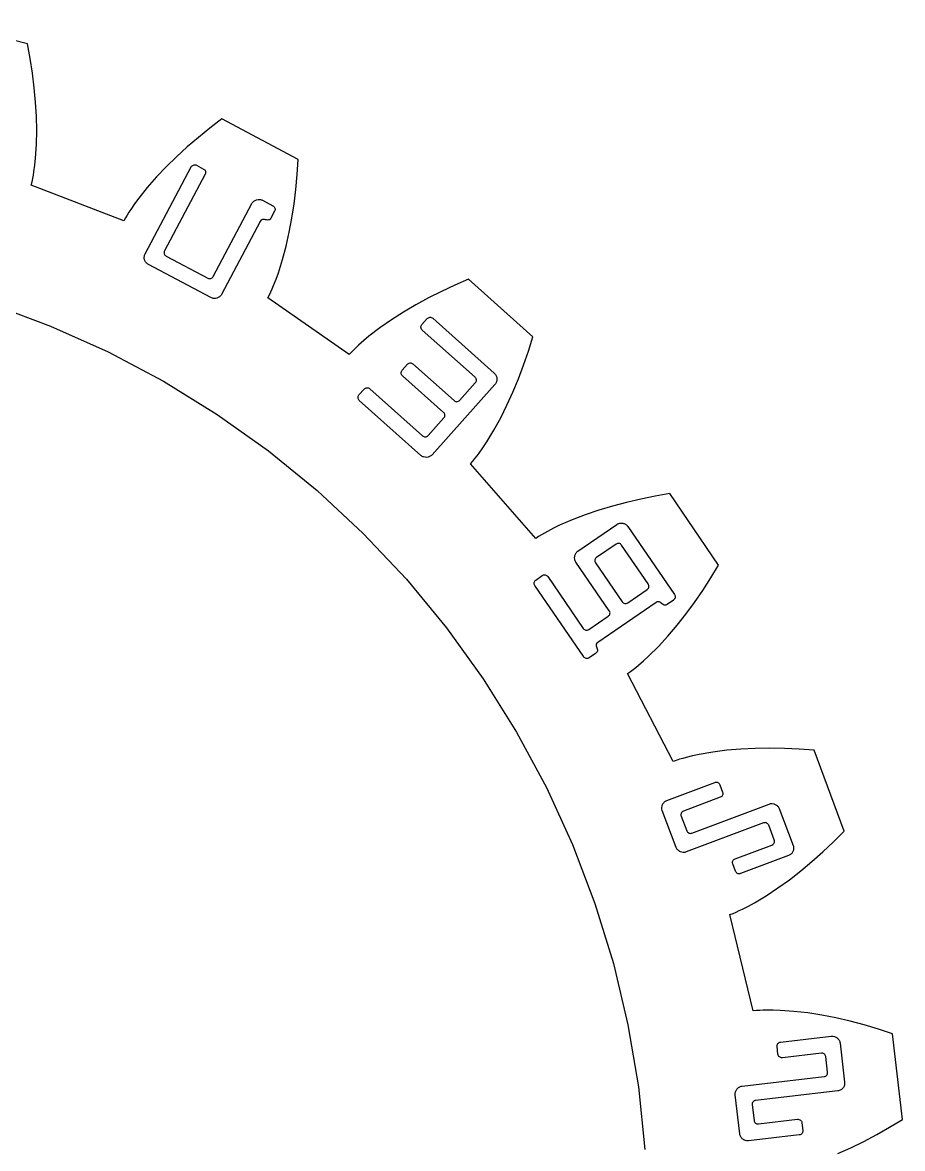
# Model space of a CAD drawing. Extents: x 6 to 255, y 30 to 363.
# Drawn here: x 224.91 to 254.96, y 240.15 to 278.62 of the extents above; entities that cross this region are included whole.
import ezdxf

# ---------------------------------------------------------------- set-up
doc = ezdxf.new("R2010")
doc.units = 0
doc.layers.add('Cut', color=7, linetype='CONTINUOUS')
doc.layers.add('Engrave', color=7, linetype='CONTINUOUS')

msp = doc.modelspace()

# ---------------------------------------------------------------- linework, layer by layer
at = {"layer": 'Cut', "color": 7}
for p, q in [((225.082018, 277.892377), (222.220787, 278.618433)), ((225.173502, 277.388882), (225.082018, 277.892377)), ((225.250362, 276.889014), (225.173502, 277.388882)), ((225.310864, 276.392325), (225.250362, 276.889014)), ((225.356082, 275.899707), (225.310864, 276.392325)), ((225.384154, 275.411591), (225.356082, 275.899707)), ((225.394661, 274.928438), (225.384154, 275.411591)), ((231.715716, 275.323653), (231.309037, 275.01332)), ((234.320002, 273.933527), (231.715716, 275.323653)), ((225.385989, 274.450742), (225.394661, 274.928438)), ((230.915934, 274.695304), (230.536395, 274.369151)), ((231.309037, 275.01332), (230.915934, 274.695304)), ((225.355616, 273.979379), (225.385989, 274.450742)), ((230.536395, 274.369151), (230.17134, 274.035292)), ((225.331186, 273.746837), (225.355616, 273.979379)), ((230.17134, 274.035292), (229.82167, 273.693302)), ((234.288227, 273.42328), (234.320002, 273.933527)), ((225.281867, 273.402047), (225.30042, 273.516546)), ((225.30042, 273.516546), (225.331186, 273.746837)), ((229.82167, 273.693302), (229.488727, 273.343175)), ((225.211293, 273.064538), (225.237539, 273.175893)), ((225.237539, 273.175893), (225.261065, 273.288555)), ((225.261065, 273.288555), (225.281867, 273.402047)), ((229.488727, 273.343175), (229.173424, 272.984004)), ((234.242989, 272.919336), (234.288227, 273.42328)), ((228.368825, 271.841778), (225.211293, 273.064538)), ((229.173424, 272.984004), (228.878479, 272.61532)), ((234.183279, 272.422641), (234.242989, 272.919336)), ((228.739584, 272.427182), (228.607455, 272.235779)), ((228.878479, 272.61532), (228.739584, 272.427182)), ((234.109089, 271.933626), (234.183279, 272.422641)), ((228.48283, 272.041257), (228.42412, 271.942216)), ((228.54401, 272.139023), (228.48283, 272.041257)), ((228.607455, 272.235779), (228.54401, 272.139023)), ((228.42412, 271.942216), (228.368825, 271.841778)), ((234.019534, 271.452764), (234.109089, 271.933626)), ((233.914191, 270.98138), (234.019534, 271.452764)), ((233.791148, 270.519502), (233.914191, 270.98138)), ((233.649022, 270.069416), (233.791148, 270.519502)), ((233.569952, 269.849163), (233.649022, 270.069416)), ((233.484943, 269.633025), (233.569952, 269.849163)), ((239.6769, 269.648622), (239.219102, 269.434199)), ((240.146006, 269.853094), (239.6769, 269.648622)), ((242.341696, 267.880337), (240.146006, 269.853094)), ((233.290019, 269.215685), (233.342434, 269.31793)), ((233.342434, 269.31793), (233.392142, 269.421481)), ((233.392142, 269.421481), (233.439143, 269.526337)), ((233.439143, 269.526337), (233.484943, 269.633025)), ((239.219102, 269.434199), (238.772615, 269.208015)), ((223.858024, 268.999123), (225.871053, 268.248643)), ((236.063491, 267.27321), (233.290019, 269.215685)), ((238.337889, 268.971427), (237.916735, 268.723077)), ((238.772615, 269.208015), (238.337889, 268.971427)), ((237.916735, 268.723077), (237.509602, 268.462511)), ((225.871053, 268.248643), (227.831156, 267.367889)), ((237.117852, 268.18928), (236.743289, 267.902026)), ((237.509602, 268.462511), (237.117852, 268.18928)), ((236.563156, 267.752717), (236.389107, 267.598554)), ((236.743289, 267.902026), (236.563156, 267.752717)), ((242.188398, 267.39176), (242.341696, 267.880337)), ((227.831156, 267.367889), (229.729299, 266.36092)), ((236.1413, 267.356864), (236.063491, 267.27321)), ((236.221816, 267.439212), (236.1413, 267.356864)), ((236.304507, 267.519844), (236.221816, 267.439212)), ((236.389107, 267.598554), (236.304507, 267.519844)), ((242.023744, 266.9136), (242.188398, 267.39176)), ((241.847434, 266.445391), (242.023744, 266.9136)), ((229.729299, 266.36092), (231.55732, 265.232256)), ((241.658446, 265.988488), (241.847434, 266.445391)), ((241.456123, 265.543381), (241.658446, 265.988488)), ((241.240756, 265.110464), (241.456123, 265.543381)), ((231.55732, 265.232256), (233.307985, 263.985989)), ((241.010904, 264.691575), (241.240756, 265.110464)), ((240.765359, 264.288498), (241.010904, 264.691575)), ((240.6359, 264.093639), (240.765359, 264.288498)), ((233.307985, 263.985989), (234.973159, 262.627977)), ((240.432038, 263.811814), (240.501125, 263.904013)), ((240.501125, 263.904013), (240.6359, 264.093639)), ((240.212199, 263.545454), (240.28772, 263.631797)), ((242.440114, 260.995456), (240.212199, 263.545454)), ((240.28772, 263.631797), (240.36089, 263.720358)), ((240.36089, 263.720358), (240.432038, 263.811814)), ((234.973159, 262.627977), (236.546058, 261.164123)), ((246.021061, 262.338595), (245.533418, 262.226393)), ((246.517322, 262.437714), (246.021061, 262.338595)), ((247.021699, 262.523576), (246.517322, 262.437714)), ((248.681884, 260.082603), (247.021699, 262.523576)), ((244.587056, 261.959952), (244.129258, 261.804876)), ((245.05527, 262.100278), (244.587056, 261.959952)), ((245.533418, 262.226393), (245.05527, 262.100278)), ((243.683213, 261.632962), (243.250746, 261.443878)), ((244.129258, 261.804876), (243.683213, 261.632962)), ((242.733183, 261.177441), (242.633714, 261.119084)), ((242.834561, 261.233877), (242.733183, 261.177441)), ((243.040482, 261.341552), (242.834561, 261.233877)), ((243.250746, 261.443878), (243.040482, 261.341552)), ((236.546058, 261.164123), (238.019863, 259.600284)), ((242.535917, 261.058835), (242.440114, 260.995456)), ((242.633714, 261.119084), (242.535917, 261.058835)), ((248.416356, 259.64516), (248.681884, 260.082603)), ((248.14186, 259.219935), (248.416356, 259.64516)), ((238.019863, 259.600284), (239.387821, 257.943723)), ((247.85827, 258.807829), (248.14186, 259.219935)), ((247.565598, 258.409297), (247.85827, 258.807829)), ((247.262954, 258.025244), (247.565598, 258.409297)), ((239.387821, 257.943723), (240.644957, 256.201209)), ((246.949926, 257.656559), (247.262954, 258.025244)), ((246.626938, 257.305058), (246.949926, 257.656559)), ((246.119339, 256.81414), (246.291722, 256.972109)), ((246.291722, 256.972109), (246.626938, 257.305058)), ((245.762911, 256.517423), (245.853762, 256.588863)), ((245.853762, 256.588863), (245.943411, 256.662135)), ((245.943411, 256.662135), (246.119339, 256.81414)), ((240.644957, 256.201209), (241.785372, 254.379968)), ((245.576789, 256.383015), (245.670538, 256.449053)), ((247.129327, 253.373859), (245.576789, 256.383015)), ((245.670538, 256.449053), (245.762911, 256.517423)), ((241.785372, 254.379968), (242.804103, 252.488158)), ((247.569425, 253.51085), (247.457765, 253.480645)), ((247.795235, 253.566391), (247.569425, 253.51085)), ((248.024028, 253.615321), (247.795235, 253.566391)), ((248.489061, 253.695458), (248.024028, 253.615321)), ((248.963147, 253.755271), (248.489061, 253.695458)), ((249.444914, 253.796374), (248.963147, 253.755271)), ((249.933023, 253.820855), (249.444914, 253.796374)), ((250.427446, 253.828476), (249.933023, 253.820855)), ((250.927751, 253.820732), (250.427446, 253.828476)), ((251.433504, 253.798157), (250.927751, 253.820732)), ((251.943345, 253.761165), (251.433504, 253.798157)), ((252.971126, 250.993574), (251.943345, 253.761165)), ((247.23751, 253.412415), (247.129327, 253.373859)), ((247.346949, 253.447696), (247.23751, 253.412415)), ((247.457765, 253.480645), (247.346949, 253.447696)), ((242.804103, 252.488158), (243.69707, 250.533919)), ((252.608789, 250.632589), (252.971126, 250.993574)), ((243.69707, 250.533919), (244.460217, 248.52539)), ((252.241019, 250.285619), (252.608789, 250.632589)), ((251.866919, 249.953138), (252.241019, 250.285619)), ((251.486924, 249.63648), (251.866919, 249.953138)), ((250.709303, 249.052924), (251.10106, 249.335665)), ((251.10106, 249.335665), (251.486924, 249.63648)), ((250.311211, 248.788744), (250.709303, 249.052924)), ((244.460217, 248.52539), (245.090364, 246.471193)), ((249.701024, 248.433515), (249.906342, 248.545818)), ((249.906342, 248.545818), (250.311211, 248.788744)), ((249.071385, 248.14483), (249.178518, 248.186395)), ((249.858953, 244.851589), (249.071385, 248.14483)), ((249.178518, 248.186395), (249.284394, 248.231236)), ((249.284394, 248.231236), (249.389425, 248.278819)), ((249.389425, 248.278819), (249.493961, 248.328143)), ((249.493961, 248.328143), (249.701024, 248.433515)), ((245.090364, 246.471193), (245.584804, 244.379892)), ((249.972966, 244.862811), (249.858953, 244.851589)), ((250.087782, 244.870966), (249.972966, 244.862811)), ((250.203204, 244.876385), (250.087782, 244.870966)), ((250.318519, 244.879101), (250.203204, 244.876385)), ((250.551094, 244.879164), (250.318519, 244.879101)), ((250.784888, 244.871937), (250.551094, 244.879164)), ((251.255811, 244.838508), (250.784888, 244.871937)), ((251.730347, 244.782866), (251.255811, 244.838508)), ((252.20806, 244.70777), (251.730347, 244.782866)), ((252.688013, 244.6145), (252.20806, 244.70777)), ((245.584804, 244.379892), (245.94126, 242.261001)), ((253.169793, 244.50375), (252.688013, 244.6145)), ((253.653833, 244.376663), (253.169793, 244.50375)), ((254.139222, 244.233594), (253.653833, 244.376663)), ((254.62553, 244.075318), (254.139222, 244.233594)), ((254.961192, 241.142162), (254.62553, 244.075318)), ((245.94126, 242.261001), (246.158861, 240.123565)), ((254.082686, 240.629623), (254.523303, 240.878424)), ((254.523303, 240.878424), (254.961192, 241.142162)), ((253.639815, 240.396656), (254.082686, 240.629623)), ((252.748657, 239.98047), (253.195132, 240.179969)), ((253.195132, 240.179969), (253.639815, 240.396656))]:
    msp.add_line(p, q, dxfattribs=at)
at = {"layer": 'Engrave', "color": 5}
for p, q in [((229.097062, 270.716897), (230.670711, 273.68444)), ((230.852358, 273.740195), (231.08976, 273.614307)), ((231.145521, 273.432657), (229.760713, 270.82122)), ((231.422532, 269.939977), (232.744396, 272.432712)), ((233.107687, 272.544234), (233.463793, 272.355395)), ((233.463793, 272.355395), (233.463795, 272.355424)), ((233.519554, 272.173777), (233.393662, 271.936372)), ((233.030373, 271.824837), (231.708512, 269.332102)), ((229.816464, 270.639575), (231.240885, 269.884224)), ((231.345216, 269.220578), (229.208586, 270.353603)), ((238.549897, 268.302992), (238.72893, 268.503382)), ((238.918641, 268.514063), (241.022724, 266.634201)), ((240.364076, 266.501971), (238.560578, 268.113281)), ((238.245205, 266.953662), (239.647925, 265.700421)), ((237.876461, 266.742591), (238.055493, 266.942981)), ((241.022724, 266.634201), (241.022729, 266.634201)), ((239.289862, 265.299641), (237.887139, 266.552879)), ((241.044071, 266.254776), (238.895654, 263.85011)), ((239.83764, 265.711089), (240.374744, 266.312256)), ((236.401469, 265.898329), (236.580502, 266.098719)), ((236.770211, 266.1094), (238.573712, 264.498088)), ((238.516231, 263.828753), (236.412148, 265.708618)), ((238.763426, 264.508759), (239.30053, 265.109924)), ((243.878428, 260.560847), (245.207914, 261.472982)), ((245.581516, 261.403426), (247.177755, 259.076826)), ((245.179463, 260.801774), (244.514716, 260.345707)), ((245.36627, 260.767), (245.366264, 260.766987)), ((246.278407, 259.437511), (245.36627, 260.767)), ((244.948945, 258.525386), (243.808776, 260.187245)), ((244.479942, 260.158905), (245.392077, 258.829416)), ((242.438052, 259.572705), (242.659635, 259.724727)), ((242.846436, 259.689942), (244.062617, 257.917292)), ((244.075526, 256.948509), (242.403278, 259.385899)), ((245.578878, 258.794645), (246.243623, 259.250713)), ((247.142846, 258.890001), (246.921266, 258.737982)), ((247.177755, 259.076826), (247.177631, 259.076802)), ((246.547655, 258.807565), (244.553425, 257.439359)), ((244.249418, 257.882518), (244.914163, 258.338588)), ((244.483908, 257.06576), (244.262327, 256.913738)), ((246.916649, 252.0431), (248.551636, 252.657629)), ((248.724674, 252.579149), (248.819336, 252.327657)), ((248.740914, 252.154614), (247.48323, 251.681904)), ((247.232363, 250.439344), (246.759653, 251.697028)), ((247.766847, 250.927289), (250.407982, 251.919989)), ((250.754062, 251.763002), (251.226772, 250.505315)), ((247.404731, 251.508864), (247.593807, 251.005785)), ((250.219575, 251.275044), (247.578438, 250.282343)), ((250.581689, 250.69349), (250.392612, 251.196566)), ((249.24558, 250.047737), (250.503266, 250.520447)), ((251.226772, 250.505315), (251.226804, 250.50531)), ((251.069771, 250.159235), (249.434783, 249.544706)), ((249.261743, 249.623205), (249.167083, 249.874697)), ((250.796811, 243.787743), (252.531676, 243.990403)), ((250.710123, 243.371799), (250.678947, 243.638703)), ((252.829758, 243.754673), (252.985651, 242.420162)), ((252.193676, 243.409831), (250.859165, 243.253941)), ((252.405081, 242.758167), (252.342724, 243.291975)), ((249.484739, 242.281766), (252.287217, 242.609141)), ((252.985651, 242.420162), (252.985711, 242.420154)), ((249.404923, 240.649123), (249.249027, 241.983636)), ((252.749973, 242.122077), (249.947498, 241.794703)), ((249.829634, 241.645663), (249.891991, 241.111858)), ((250.041034, 240.994), (251.37555, 241.149889)), ((251.524598, 241.032031), (251.555773, 240.76513)), ((251.437917, 240.616077), (249.70305, 240.413416))]:
    msp.add_line(p, q, dxfattribs=at)
for points in [[(230.670711, 273.68444), (230.687768, 273.716587), (230.713648, 273.738506), (230.748353, 273.750197)], [(230.748353, 273.750197), (230.783052, 273.761927), (230.81772, 273.758593), (230.852358, 273.740195)], [(231.08976, 273.614307), (231.124382, 273.595948), (231.14692, 273.569739), (231.157375, 273.535678)], [(231.157375, 273.535678), (231.167817, 273.501617), (231.163866, 273.467277), (231.145521, 273.432657)], [(232.744396, 272.432712), (232.761435, 272.464861), (232.784299, 272.491548), (232.812989, 272.512775)], [(232.812989, 272.512775), (232.840432, 272.534665), (232.871183, 272.550834), (232.905244, 272.561284)], [(232.905244, 272.561284), (232.937412, 272.571144), (232.971322, 272.575342), (233.006974, 272.573878)], [(233.006974, 272.573878), (233.041967, 272.571161), (233.075539, 272.56128), (233.107687, 272.544234)], [(233.463795, 272.355424), (233.498415, 272.337064), (233.520952, 272.310855), (233.531407, 272.276798)], [(233.531407, 272.276798), (233.541849, 272.242736), (233.537898, 272.208396), (233.519554, 272.173777)], [(233.082359, 271.878063), (233.062141, 271.869738), (233.044813, 271.851996), (233.030373, 271.824837)], [(233.143702, 271.890684), (233.121802, 271.891213), (233.101354, 271.887006), (233.082359, 271.878063)], [(233.212018, 271.880603), (233.188375, 271.886794), (233.165603, 271.890155), (233.143702, 271.890684)], [(233.280333, 271.870523), (233.258431, 271.871052), (233.235659, 271.874412), (233.212018, 271.880603)], [(233.343529, 271.882164), (233.323311, 271.873839), (233.302246, 271.869958), (233.280333, 271.870523)], [(233.393662, 271.936372), (233.379234, 271.909169), (233.362522, 271.8911), (233.343529, 271.882164)], [(229.760713, 270.82122), (229.743657, 270.789073), (229.740649, 270.755024), (229.751691, 270.719074)], [(229.081869, 270.513469), (229.07081, 270.546311), (229.066612, 270.58022), (229.069275, 270.615196)], [(229.069275, 270.615196), (229.070686, 270.650848), (229.079948, 270.684748), (229.097062, 270.716897)], [(229.128523, 270.422199), (229.106633, 270.449641), (229.091082, 270.480065), (229.081869, 270.513469)], [(229.208586, 270.353603), (229.176438, 270.370642), (229.14975, 270.393507), (229.128523, 270.422199)], [(229.751691, 270.719074), (229.762715, 270.683119), (229.784306, 270.65662), (229.816464, 270.639575)], [(231.240885, 269.884224), (231.273032, 269.867167), (231.306754, 269.863542), (231.342051, 269.87335)], [(231.342051, 269.87335), (231.377348, 269.883139), (231.404175, 269.905348), (231.422532, 269.939977)], [(231.708512, 269.332102), (231.691456, 269.299955), (231.669209, 269.27294), (231.641771, 269.251058)], [(231.446919, 269.192786), (231.411267, 269.194197), (231.377366, 269.203461), (231.345216, 269.220578)], [(231.550501, 269.204401), (231.51644, 269.193959), (231.481913, 269.190087), (231.446919, 269.192786)], [(231.641771, 269.251058), (231.613092, 269.229824), (231.582669, 269.214272), (231.550501, 269.204401)], [(238.72893, 268.503382), (238.753172, 268.530525), (238.783547, 268.545617), (238.820052, 268.548658)], [(238.820052, 268.548658), (238.856556, 268.551692), (238.889419, 268.54016), (238.918641, 268.514063)], [(238.516699, 268.205969), (238.5146, 268.243517), (238.525666, 268.275858), (238.549897, 268.302992)], [(238.560578, 268.113281), (238.533433, 268.137523), (238.518807, 268.16842), (238.516699, 268.205969)], [(238.055493, 266.942981), (238.079743, 266.970108), (238.110118, 266.9852), (238.146616, 266.988256)], [(238.146616, 266.988256), (238.18312, 266.99129), (238.215983, 266.979759), (238.245205, 266.953662)], [(237.843263, 266.645565), (237.841147, 266.683115), (237.852212, 266.715457), (237.876461, 266.742591)], [(237.887139, 266.552879), (237.859996, 266.577122), (237.845371, 266.608017), (237.843263, 266.645565)], [(241.022729, 266.634201), (241.050909, 266.609024), (241.072861, 266.580026), (241.088584, 266.547209)], [(240.410904, 266.409449), (240.408893, 266.445017), (240.393284, 266.475858), (240.364076, 266.501971)], [(240.374744, 266.312256), (240.400853, 266.341481), (240.412906, 266.373878), (240.410904, 266.409449)], [(241.09975, 266.348608), (241.087808, 266.314233), (241.069248, 266.282956), (241.044071, 266.254776)], [(241.088584, 266.547209), (241.103277, 266.515327), (241.111559, 266.482588), (241.113429, 266.448993)], [(241.113429, 266.448993), (241.115316, 266.415396), (241.110756, 266.381935), (241.09975, 266.348608)], [(236.368272, 265.801304), (236.366173, 265.838852), (236.377239, 265.871193), (236.401469, 265.898329)], [(236.412148, 265.708618), (236.385003, 265.73286), (236.370378, 265.763756), (236.368272, 265.801304)], [(236.580502, 266.098719), (236.604745, 266.125862), (236.635118, 266.140954), (236.671622, 266.143995)], [(236.671622, 266.143995), (236.708128, 266.147029), (236.740991, 266.135497), (236.770211, 266.1094)], [(239.647925, 265.700421), (239.67507, 265.67618), (239.706945, 265.664593), (239.743551, 265.66566)], [(239.743551, 265.66566), (239.780166, 265.666718), (239.811529, 265.681861), (239.83764, 265.711089)], [(239.336693, 265.207113), (239.334682, 265.242684), (239.319072, 265.273526), (239.289862, 265.299641)], [(239.30053, 265.109924), (239.326639, 265.139148), (239.338694, 265.171544), (239.336693, 265.207113)], [(238.573712, 264.498088), (238.600854, 264.473847), (238.632731, 264.46226), (238.66934, 264.463327)], [(238.66934, 264.463327), (238.705953, 264.464385), (238.737315, 264.479529), (238.763426, 264.508759)], [(238.608327, 263.77744), (238.574065, 263.787406), (238.543367, 263.80451), (238.516231, 263.828753)], [(238.711679, 263.763919), (238.676108, 263.761909), (238.641658, 263.766415), (238.608327, 263.77744)], [(238.811461, 263.787388), (238.778524, 263.773665), (238.745263, 263.765842), (238.711679, 263.763919)], [(238.895654, 263.85011), (238.871413, 263.822967), (238.843349, 263.80206), (238.811461, 263.787388)], [(245.207914, 261.472982), (245.237918, 261.493574), (245.270547, 261.506627), (245.305802, 261.512141)], [(245.305802, 261.512141), (245.340263, 261.518808), (245.375006, 261.518882), (245.410032, 261.512363)], [(245.410032, 261.512363), (245.44311, 261.506207), (245.475102, 261.494211), (245.506009, 261.476374)], [(245.506009, 261.476374), (245.535761, 261.457749), (245.56093, 261.433433), (245.581516, 261.403426)], [(245.27874, 260.824052), (245.242559, 260.829785), (245.209467, 260.822359), (245.179463, 260.801774)], [(245.366264, 260.766987), (245.344098, 260.799301), (245.314923, 260.818323), (245.27874, 260.824052)], [(243.770679, 260.387632), (243.776059, 260.421868), (243.788055, 260.45386), (243.806667, 260.48361)], [(243.806667, 260.48361), (243.8245, 260.514517), (243.84842, 260.540263), (243.878428, 260.560847)], [(243.76962, 260.285133), (243.762953, 260.319594), (243.763306, 260.35376), (243.770679, 260.387632)], [(243.808776, 260.187245), (243.788186, 260.217249), (243.775134, 260.249878), (243.76962, 260.285133)], [(244.459384, 260.25937), (244.452505, 260.222399), (244.459357, 260.188911), (244.479942, 260.158905)], [(244.514716, 260.345707), (244.484714, 260.325117), (244.46627, 260.296338), (244.459384, 260.25937)], [(242.659635, 259.724727), (242.689641, 259.745318), (242.722734, 259.752744), (242.758915, 259.747005)], [(242.758915, 259.747005), (242.795092, 259.741272), (242.824266, 259.722251), (242.846436, 259.689942)], [(242.403278, 259.385899), (242.382688, 259.415904), (242.375835, 259.449394), (242.38272, 259.486369)], [(242.38272, 259.486369), (242.389599, 259.52334), (242.408043, 259.552119), (242.438052, 259.572705)], [(246.243623, 259.250713), (246.275937, 259.272879), (246.295355, 259.301477), (246.301876, 259.336506)], [(246.301876, 259.336506), (246.308402, 259.371532), (246.30058, 259.4052), (246.278407, 259.437511)], [(247.2011, 258.975795), (247.194573, 258.940769), (247.175155, 258.912171), (247.142846, 258.890001)], [(247.177631, 259.076802), (247.199796, 259.044487), (247.207619, 259.010818), (247.2011, 258.975795)], [(244.972414, 258.424382), (244.97894, 258.459406), (244.971117, 258.493074), (244.948945, 258.525386)], [(245.392077, 258.829416), (245.412669, 258.799411), (245.440871, 258.780571), (245.476683, 258.772896)], [(245.476683, 258.772896), (245.512499, 258.765223), (245.546564, 258.772473), (245.578878, 258.794645)], [(246.618408, 258.830583), (246.596639, 258.832629), (246.573055, 258.824956), (246.547655, 258.807565)], [(246.678614, 258.813332), (246.659452, 258.823951), (246.639384, 258.829701), (246.618408, 258.830583)], [(246.734475, 258.772735), (246.716393, 258.789192), (246.697773, 258.802724), (246.678614, 258.813332)], [(246.790334, 258.732134), (246.771171, 258.742753), (246.752551, 258.756287), (246.734475, 258.772735)], [(246.85173, 258.713164), (246.829962, 258.71521), (246.809497, 258.721534), (246.790334, 258.732134)], [(246.921266, 258.737982), (246.895878, 258.720555), (246.8727, 258.712282), (246.85173, 258.713164)], [(244.914163, 258.338588), (244.946477, 258.360755), (244.965894, 258.389353), (244.972414, 258.424382)], [(244.062617, 257.917292), (244.083209, 257.887286), (244.111412, 257.868445), (244.147226, 257.860769)], [(244.147226, 257.860769), (244.183042, 257.853096), (244.217106, 257.860346), (244.249418, 257.882518)], [(244.506445, 257.381669), (244.499725, 257.361787), (244.498446, 257.341388), (244.502609, 257.320474)], [(244.553425, 257.439359), (244.526885, 257.421142), (244.511225, 257.401912), (244.506445, 257.381669)], [(244.160132, 256.891989), (244.124315, 256.899662), (244.096113, 256.918502), (244.075526, 256.948509)], [(244.537269, 257.125283), (244.529385, 257.104603), (244.511598, 257.084762), (244.483908, 257.06576)], [(244.502609, 257.320474), (244.505607, 257.298775), (244.512116, 257.276929), (244.522135, 257.254937)], [(244.522135, 257.254937), (244.531007, 257.232163), (244.537516, 257.210316), (244.541661, 257.189397)], [(244.541661, 257.189397), (244.54466, 257.167697), (244.543196, 257.146326), (244.537269, 257.125283)], [(244.262327, 256.913738), (244.230013, 256.891571), (244.195948, 256.884322), (244.160132, 256.891989)], [(248.551636, 252.657629), (248.585695, 252.670435), (248.619603, 252.66973), (248.65336, 252.655513)], [(248.65336, 252.655513), (248.687116, 252.641278), (248.710887, 252.615823), (248.724674, 252.579149)], [(246.770554, 251.900728), (246.783959, 251.932682), (246.803268, 251.960872), (246.828479, 251.985297)], [(246.828479, 251.985297), (246.853194, 252.011035), (246.882584, 252.030303), (246.916649, 252.0431)], [(248.818013, 252.223964), (248.803302, 252.191519), (248.777603, 252.168402), (248.740914, 252.154614)], [(248.819336, 252.327657), (248.833112, 252.290968), (248.832671, 252.256404), (248.818013, 252.223964)], [(246.759653, 251.697028), (246.746847, 251.731087), (246.741987, 251.765891), (246.745074, 251.80144)], [(246.745074, 251.80144), (246.746838, 251.836496), (246.755331, 251.869592), (246.770554, 251.900728)], [(247.408832, 251.611327), (247.393292, 251.577081), (247.391925, 251.542926), (247.404731, 251.508864)], [(247.48323, 251.681904), (247.449171, 251.669081), (247.424372, 251.645555), (247.408832, 251.611327)], [(250.407982, 251.919989), (250.442039, 251.932795), (250.476843, 251.937655), (250.512394, 251.934568)], [(250.512394, 251.934568), (250.54745, 251.932804), (250.5812, 251.924558), (250.613645, 251.909829)], [(250.613645, 251.909829), (250.644289, 251.89593), (250.67248, 251.876622), (250.698216, 251.851907)], [(250.698216, 251.851907), (250.72265, 251.826701), (250.741265, 251.797066), (250.754062, 251.763002)], [(250.321296, 251.272927), (250.287544, 251.287162), (250.253637, 251.287867), (250.219575, 251.275044)], [(250.392612, 251.196566), (250.378836, 251.233253), (250.355064, 251.258707), (250.321296, 251.272927)], [(247.593807, 251.005785), (247.606613, 250.971726), (247.629484, 250.946681), (247.662419, 250.930649)], [(247.662419, 250.930649), (247.695356, 250.914615), (247.730166, 250.913495), (247.766847, 250.927289)], [(247.290166, 250.351174), (247.264428, 250.37589), (247.24516, 250.40528), (247.232363, 250.439344)], [(250.503266, 250.520447), (250.539953, 250.534223), (250.565653, 250.557339), (250.580366, 250.589797)], [(250.580366, 250.589797), (250.595094, 250.622242), (250.595535, 250.656806), (250.581689, 250.69349)], [(251.226804, 250.50531), (251.240103, 250.469937), (251.246101, 250.434066), (251.244795, 250.397696)], [(247.375473, 250.291286), (247.343028, 250.305997), (247.314593, 250.32596), (247.290166, 250.351174)], [(247.474761, 250.265806), (247.439211, 250.268893), (247.406115, 250.277386), (247.375473, 250.291286)], [(247.578438, 250.282343), (247.544379, 250.269519), (247.50982, 250.264007), (247.474761, 250.265806)], [(249.171184, 249.977162), (249.186724, 250.011408), (249.211523, 250.034933), (249.24558, 250.047737)], [(251.162611, 250.216546), (251.136092, 250.191633), (251.105146, 250.172529), (251.069771, 250.159235)], [(251.221274, 250.299149), (251.207374, 250.268507), (251.18782, 250.240973), (251.162611, 250.216546)], [(251.244795, 250.397696), (251.243031, 250.362642), (251.235191, 250.329793), (251.221274, 250.299149)], [(249.167083, 249.874697), (249.15426, 249.908756), (249.155627, 249.942911), (249.171184, 249.977162)], [(249.330355, 249.548066), (249.297416, 249.5641), (249.274546, 249.589146), (249.261743, 249.623205)], [(249.434783, 249.544706), (249.398096, 249.53093), (249.363287, 249.53205), (249.330355, 249.548066)], [(252.531676, 243.990403), (252.567818, 243.994619), (252.602768, 243.99095), (252.636528, 243.979396)], [(252.636528, 243.979396), (252.670124, 243.969236), (252.700895, 243.953104), (252.728841, 243.930999)], [(252.728841, 243.930999), (252.755239, 243.91013), (252.777948, 243.884601), (252.796968, 243.85441)], [(250.678947, 243.638703), (250.674714, 243.674847), (250.684265, 243.707668), (250.707601, 243.737165)], [(250.707601, 243.737165), (250.730929, 243.766663), (250.760665, 243.783522), (250.796811, 243.787743)], [(252.796968, 243.85441), (252.814607, 243.824062), (252.825537, 243.790816), (252.829758, 243.754673)], [(250.758618, 243.282354), (250.730511, 243.305842), (250.714345, 243.335657), (250.710123, 243.371799)], [(250.859165, 243.253941), (250.820241, 243.24939), (250.786726, 243.258861), (250.758618, 243.282354)], [(252.291895, 243.383261), (252.262559, 243.405197), (252.22982, 243.414053), (252.193676, 243.409831)], [(252.342724, 243.291975), (252.338173, 243.330898), (252.32123, 243.361327), (252.291895, 243.383261)], [(252.378755, 242.657866), (252.400853, 242.685811), (252.409628, 242.719245), (252.405081, 242.758167)], [(252.287217, 242.609141), (252.32614, 242.613691), (252.356653, 242.629933), (252.378755, 242.657866)], [(252.985711, 242.420154), (252.990103, 242.382624), (252.98729, 242.346364), (252.977271, 242.311376)], [(249.249027, 241.983636), (249.244812, 242.01978), (249.248481, 242.054732), (249.260034, 242.088491)], [(249.260034, 242.088491), (249.270194, 242.122086), (249.286408, 242.152161), (249.308675, 242.178716)], [(249.308675, 242.178716), (249.329385, 242.206501), (249.354914, 242.22921), (249.385261, 242.246844)], [(249.385261, 242.246844), (249.415449, 242.265867), (249.448608, 242.277508), (249.484739, 242.281766)], [(252.853885, 242.155348), (252.822149, 242.137544), (252.787512, 242.126453), (252.749973, 242.122077)], [(252.930715, 242.221391), (252.909845, 242.194991), (252.884235, 242.172977), (252.853885, 242.155348)], [(252.977271, 242.311376), (252.967111, 242.277779), (252.951592, 242.247784), (252.930715, 242.221391)], [(249.858291, 241.744125), (249.834966, 241.714627), (249.825413, 241.681807), (249.829634, 241.645663)], [(249.947498, 241.794703), (249.911354, 241.790469), (249.881619, 241.77361), (249.858291, 241.744125)], [(249.891991, 241.111858), (249.896207, 241.075716), (249.912373, 241.0459), (249.94049, 241.02241)], [(249.94049, 241.02241), (249.968597, 240.998923), (250.002112, 240.989452), (250.041034, 240.994)], [(251.37555, 241.149889), (251.411692, 241.154105), (251.444431, 241.145249), (251.473766, 241.12332)], [(251.473766, 241.12332), (251.503101, 241.101382), (251.520045, 241.070953), (251.524598, 241.032031)], [(249.439842, 240.549648), (249.420819, 240.579835), (249.409179, 240.612993), (249.404923, 240.649123)], [(249.508213, 240.470976), (249.480268, 240.493074), (249.457478, 240.519298), (249.439842, 240.549648)], [(249.598441, 240.422333), (249.564682, 240.433886), (249.534606, 240.450101), (249.508213, 240.470976)], [(249.70305, 240.413416), (249.666908, 240.409201), (249.632038, 240.412173), (249.598441, 240.422333)], [(251.529447, 240.664826), (251.507348, 240.636881), (251.476838, 240.620631), (251.437917, 240.616077)], [(251.555773, 240.76513), (251.560324, 240.726206), (251.551549, 240.692771), (251.529447, 240.664826)]]:
    msp.add_open_spline(points, degree=3, dxfattribs=at)

doc.saveas('drawing.dxf')
